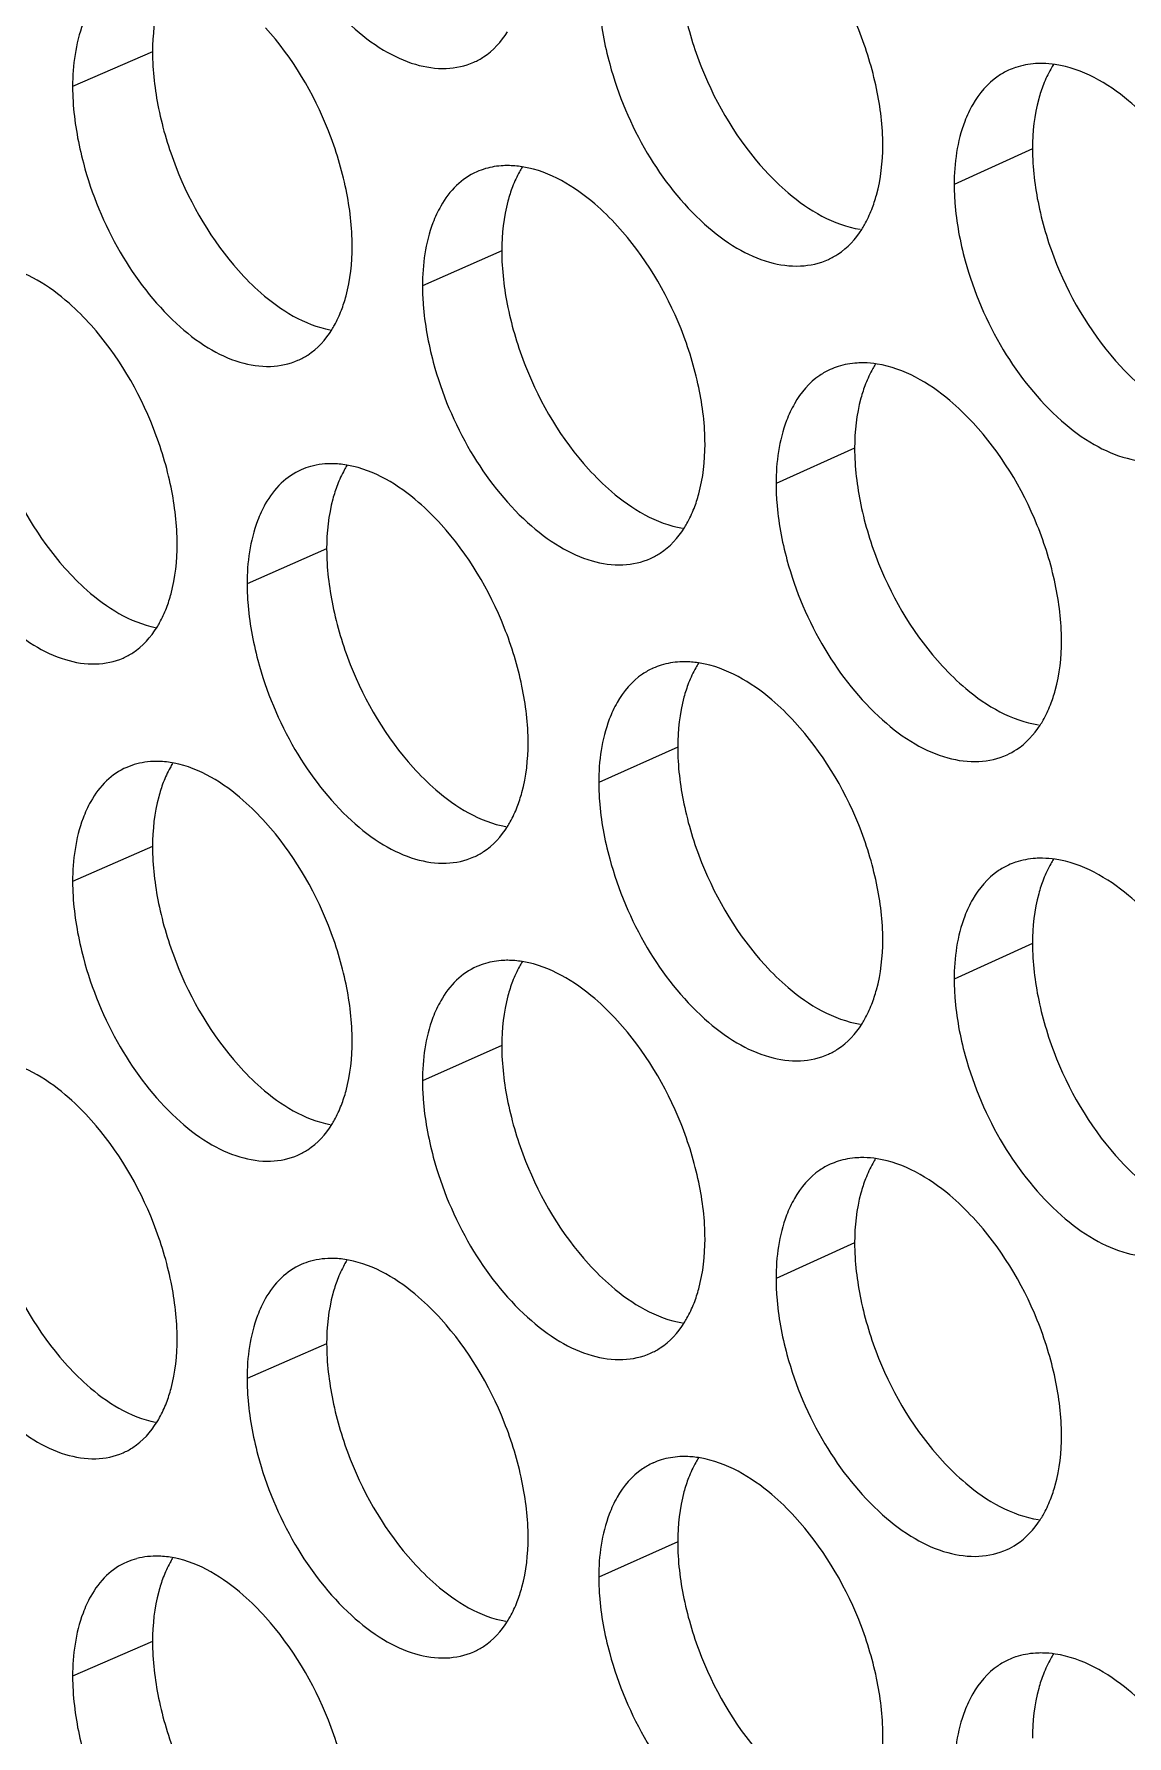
# Model space of a CAD drawing. Header units: millimetres. Extents: x 1177 to 4147, y 93 to 2194.
# Drawn here: x 2555.56 to 2566.4, y 740.61 to 757.48 of the extents above; entities that cross this region are included whole.
import ezdxf

# ---------------------------------------------------------------- set-up
doc = ezdxf.new("R2010")
doc.units = ezdxf.units.MM
doc.header["$LTSCALE"] = 0.1
doc.layers.get('0').update_dxf_attribs({"lineweight": 13})
doc.layers.add('标注', color=251, linetype='Continuous', lineweight=9)

# ---------------------------------------------------------------- blocks, each defined once
blk = doc.blocks.new('02')
for points, knots in [([(4627.348, 522.744), (4597.363, 531.299), (4553.55, 545.69), (4497.641, 568.487), (4458.71, 586.649), (4422.281, 606.068), (4388.51, 626.659), (4357.551, 648.334), (4338.416, 663.815), (4329.392, 671.722)], [0, 0, 0, 0, 0.278685, 0.411475, 0.539478, 0.662459, 0.780251, 0.892768, 1, 1, 1, 1]), ([(4626.906, 521.428), (4597.052, 529.945), (4553.424, 544.261), (4497.732, 566.923), (4458.929, 584.973), (4422.597, 604.269), (4388.892, 624.729), (4357.964, 646.263), (4338.829, 661.641), (4329.798, 669.496)], [0, 0, 0, 0, 0.278468, 0.411196, 0.539177, 0.662176, 0.780023, 0.892638, 1, 1, 1, 1]), ([(4628.518, 518.372), (4598.337, 526.935), (4554.235, 541.353), (4497.955, 564.22), (4458.766, 582.448), (4422.099, 601.945), (4388.114, 622.628), (4356.965, 644.402), (4337.717, 659.96), (4328.641, 667.907)], [0, 0, 0, 0, 0.278732, 0.411552, 0.539576, 0.662563, 0.780343, 0.892822, 1, 1, 1, 1]), ([(4328.202, 667.332), (4337.3, 659.316), (4356.601, 643.626), (4387.852, 621.677), (4421.956, 600.844), (4458.755, 581.215), (4498.091, 562.874), (4554.59, 539.876), (4598.873, 525.389), (4629.18, 516.79)], [0, 0, 0, 0, 0.107262, 0.219794, 0.337581, 0.460553, 0.588547, 0.721328, 1, 1, 1, 1])]:
    blk.add_open_spline(points, degree=3, knots=knots)
at = {"layer": '标注'}
for p, q in [((4421.609, 673.127), (4420.477, 672.635)), ((4434.072, 671.755), (4432.963, 671.25)), ((4426.555, 670.311), (4425.432, 669.813)), ((4431.553, 667.518), (4430.44, 667.015)), ((4424.075, 666.091), (4422.948, 665.596)), ((4429.047, 663.286), (4427.929, 662.786)), ((4421.609, 661.877), (4420.477, 661.385)), ((4421.609, 661.877), (4420.477, 661.385)), ((4434.072, 660.505), (4432.963, 660)), ((4426.555, 659.061), (4425.432, 658.563)), ((4426.555, 659.061), (4425.432, 658.563)), ((4431.553, 656.268), (4430.44, 655.765)), ((4431.553, 656.268), (4430.44, 655.765)), ((4424.075, 654.841), (4422.948, 654.346)), ((4429.047, 652.036), (4427.929, 651.536)), ((4421.609, 650.627), (4420.477, 650.135))]:
    blk.add_line(p, q, dxfattribs=at)
for centre, radius, start, end in [((4434.159, 671.933), 1.026, 108.4653, 114.5554), ((4426.606, 670.513), 1.001, 106.2734, 113.935), ((4431.628, 667.704), 1.017, 107.7472, 114.3481), ((4424.114, 666.302), 0.993, 105.5171, 113.729), ((4429.11, 663.481), 1.009, 107.0166, 114.1413), ((4421.636, 662.096), 0.984, 104.7476, 113.5233), ((4421.636, 662.096), 0.984, 104.7476, 113.5233), ((4434.159, 660.683), 1.026, 108.4653, 114.5554), ((4426.606, 659.263), 1.001, 106.2734, 113.935), ((4426.606, 659.263), 1.001, 106.2734, 113.935), ((4431.628, 656.454), 1.017, 107.7472, 114.3481), ((4431.628, 656.454), 1.017, 107.7472, 114.3481), ((4424.114, 655.052), 0.993, 105.5171, 113.729), ((4429.11, 652.231), 1.009, 107.0166, 114.1413), ((4421.636, 650.846), 0.984, 104.7476, 113.5233), ((4434.159, 649.433), 1.026, 108.4653, 114.5554)]:
    blk.add_arc(centre, radius, start, end, dxfattribs=at)
for points, knots in [([(4423.101, 675.765), (4423.219, 675.325), (4423.562, 674.498), (4424.227, 673.634), (4424.849, 673.148), (4425.308, 672.935), (4425.756, 672.867), (4426.038, 672.926), (4426.16, 672.981)], [0, 0, 0, 0, 0.299735, 0.582272, 0.706518, 0.81572, 0.911912, 1, 1, 1, 1]), ([(4431.952, 671.805), (4431.952, 672.074), (4431.883, 672.633), (4431.551, 673.714), (4431.092, 674.47), (4430.706, 674.89)], [0, 0, 0, 0, 0.238495, 0.494451, 1, 1, 1, 1]), ([(4429.047, 674.536), (4429.047, 674.267), (4429.116, 673.708), (4429.444, 672.627), (4429.9, 671.869), (4430.284, 671.449)], [0, 0, 0, 0, 0.238709, 0.494811, 1, 1, 1, 1]), ([(4421.761, 674.034), (4421.736, 673.968), (4421.642, 673.674), (4421.609, 673.363), (4421.609, 673.127)], [0, 0, 0, 0, 0.230754, 1, 1, 1, 1]), ([(4427.929, 674.036), (4427.929, 673.949), (4427.944, 673.585), (4428.011, 673.224), (4428.084, 672.956)], [0, 0, 0, 0, 0.238197, 1, 1, 1, 1]), ([(4420.734, 673.765), (4420.691, 673.689), (4420.53, 673.334), (4420.477, 672.936), (4420.477, 672.635)], [0, 0, 0, 0, 0.224496, 1, 1, 1, 1]), ([(4424.437, 670.376), (4424.437, 670.645), (4424.369, 671.204), (4424.042, 672.286), (4423.591, 673.045), (4423.21, 673.469)], [0, 0, 0, 0, 0.238705, 0.494901, 1, 1, 1, 1]), ([(4426.16, 672.981), (4426.208, 673.002), (4426.399, 673.105), (4426.55, 673.273), (4426.637, 673.412)], [0, 0, 0, 0, 0.241404, 1, 1, 1, 1]), ([(4421.609, 673.127), (4421.609, 672.857), (4421.676, 672.298), (4422, 671.216), (4422.447, 670.455), (4422.827, 670.031)], [0, 0, 0, 0, 0.238919, 0.49526, 1, 1, 1, 1]), ([(4428.084, 672.956), (4428.203, 672.516), (4428.552, 671.687), (4429.226, 670.826), (4429.855, 670.344), (4430.321, 670.134), (4430.774, 670.07), (4431.058, 670.133), (4431.182, 670.189)], [0, 0, 0, 0, 0.298788, 0.580857, 0.705138, 0.814605, 0.911286, 1, 1, 1, 1]), ([(4434.215, 672.962), (4434.182, 672.963), (4434.053, 672.96), (4433.925, 672.936), (4433.835, 672.906)], [0, 0, 0, 0, 0.257054, 1, 1, 1, 1]), ([(4434.372, 672.95), (4434.358, 672.929), (4434.303, 672.837), (4434.257, 672.74), (4434.228, 672.664)], [0, 0, 0, 0, 0.242189, 1, 1, 1, 1]), ([(4435.769, 672.117), (4435.664, 672.229), (4435.277, 672.602), (4434.778, 672.891), (4434.396, 672.947)], [0, 0, 0, 0, 0.284973, 1, 1, 1, 1]), ([(4420.477, 672.635), (4420.477, 672.548), (4420.492, 672.183), (4420.558, 671.822), (4420.629, 671.554)], [0, 0, 0, 0, 0.238111, 1, 1, 1, 1]), ([(4433.733, 672.866), (4433.681, 672.842), (4433.475, 672.726), (4433.315, 672.537), (4433.226, 672.382)], [0, 0, 0, 0, 0.240785, 1, 1, 1, 1]), ([(4434.228, 672.664), (4434.202, 672.598), (4434.106, 672.304), (4434.072, 671.992), (4434.072, 671.755)], [0, 0, 0, 0, 0.231495, 1, 1, 1, 1]), ([(4433.226, 672.382), (4433.182, 672.306), (4433.018, 671.95), (4432.963, 671.552), (4432.963, 671.25)], [0, 0, 0, 0, 0.225686, 1, 1, 1, 1]), ([(4431.796, 670.897), (4431.822, 670.964), (4431.918, 671.257), (4431.952, 671.568), (4431.952, 671.805)], [0, 0, 0, 0, 0.231431, 1, 1, 1, 1]), ([(4434.072, 671.755), (4434.072, 671.486), (4434.141, 670.927), (4434.473, 669.847), (4434.934, 669.092), (4435.322, 668.674)], [0, 0, 0, 0, 0.23857, 0.494512, 1, 1, 1, 1]), ([(4420.629, 671.554), (4420.746, 671.114), (4421.087, 670.287), (4421.748, 669.422), (4422.365, 668.934), (4422.821, 668.719), (4423.267, 668.649), (4423.547, 668.707), (4423.669, 668.761)], [0, 0, 0, 0, 0.300212, 0.582985, 0.707214, 0.816283, 0.912228, 1, 1, 1, 1]), ([(4426.2, 671.428), (4426.095, 671.382), (4425.895, 671.245), (4425.752, 671.051), (4425.692, 670.944)], [0, 0, 0, 0, 0.481736, 1, 1, 1, 1]), ([(4426.665, 671.517), (4426.635, 671.518), (4426.521, 671.516), (4426.407, 671.498), (4426.325, 671.474)], [0, 0, 0, 0, 0.256633, 1, 1, 1, 1]), ([(4426.845, 671.496), (4426.832, 671.474), (4426.78, 671.385), (4426.737, 671.291), (4426.708, 671.218)], [0, 0, 0, 0, 0.242119, 1, 1, 1, 1]), ([(4428.194, 670.661), (4428.093, 670.772), (4427.72, 671.14), (4427.239, 671.431), (4426.868, 671.497)], [0, 0, 0, 0, 0.285096, 1, 1, 1, 1]), ([(4430.284, 671.449), (4430.387, 671.337), (4430.765, 670.966), (4431.254, 670.675), (4431.631, 670.615)], [0, 0, 0, 0, 0.285206, 1, 1, 1, 1]), ([(4426.708, 671.218), (4426.683, 671.152), (4426.588, 670.859), (4426.555, 670.547), (4426.555, 670.311)], [0, 0, 0, 0, 0.23105, 1, 1, 1, 1]), ([(4432.963, 671.25), (4432.963, 671.163), (4432.978, 670.799), (4433.046, 670.438), (4433.119, 670.171)], [0, 0, 0, 0, 0.238256, 1, 1, 1, 1]), ([(4425.692, 670.944), (4425.648, 670.868), (4425.485, 670.513), (4425.432, 670.115), (4425.432, 669.813)], [0, 0, 0, 0, 0.224968, 1, 1, 1, 1]), ([(4431.654, 670.614), (4431.667, 670.635), (4431.722, 670.726), (4431.767, 670.823), (4431.796, 670.897)], [0, 0, 0, 0, 0.242178, 1, 1, 1, 1]), ([(4429.434, 667.573), (4429.434, 667.842), (4429.365, 668.401), (4429.035, 669.482), (4428.579, 670.239), (4428.194, 670.661)], [0, 0, 0, 0, 0.238564, 0.494601, 1, 1, 1, 1]), ([(4431.182, 670.189), (4431.229, 670.21), (4431.417, 670.313), (4431.567, 670.477), (4431.654, 670.614)], [0, 0, 0, 0, 0.241969, 1, 1, 1, 1]), ([(4424.284, 669.469), (4424.309, 669.535), (4424.404, 669.828), (4424.437, 670.139), (4424.437, 670.376)], [0, 0, 0, 0, 0.230986, 1, 1, 1, 1]), ([(4426.555, 670.311), (4426.555, 670.041), (4426.623, 669.482), (4426.95, 668.4), (4427.402, 667.642), (4427.785, 667.22)], [0, 0, 0, 0, 0.238779, 0.49496, 1, 1, 1, 1]), ([(4420.738, 669.257), (4420.64, 669.367), (4420.28, 669.73), (4419.819, 670.023), (4419.459, 670.097)], [0, 0, 0, 0, 0.285164, 1, 1, 1, 1]), ([(4422.827, 670.031), (4422.926, 669.92), (4423.29, 669.553), (4423.761, 669.261), (4424.126, 669.192)], [0, 0, 0, 0, 0.285312, 1, 1, 1, 1]), ([(4433.119, 670.171), (4433.24, 669.73), (4433.594, 668.9), (4434.278, 668.041), (4434.915, 667.563), (4435.386, 667.357), (4435.845, 667.297), (4436.132, 667.364), (4436.256, 667.421)], [0, 0, 0, 0, 0.29785, 0.579458, 0.703775, 0.813505, 0.91067, 1, 1, 1, 1]), ([(4425.432, 669.813), (4425.432, 669.726), (4425.447, 669.362), (4425.514, 669.001), (4425.586, 668.733)], [0, 0, 0, 0, 0.238168, 1, 1, 1, 1]), ([(4424.148, 669.194), (4424.161, 669.215), (4424.213, 669.304), (4424.256, 669.397), (4424.284, 669.469)], [0, 0, 0, 0, 0.242119, 1, 1, 1, 1]), ([(4421.958, 666.161), (4421.958, 666.43), (4421.89, 666.989), (4421.566, 668.072), (4421.118, 668.832), (4420.738, 669.257)], [0, 0, 0, 0, 0.238776, 0.495052, 1, 1, 1, 1]), ([(4423.669, 668.761), (4423.717, 668.782), (4423.909, 668.885), (4424.061, 669.054), (4424.148, 669.194)], [0, 0, 0, 0, 0.241108, 1, 1, 1, 1]), ([(4419.156, 668.919), (4419.156, 668.649), (4419.223, 668.09), (4419.545, 667.007), (4419.99, 666.245), (4420.367, 665.82)], [0, 0, 0, 0, 0.23899, 0.49541, 1, 1, 1, 1]), ([(4425.586, 668.733), (4425.704, 668.293), (4426.05, 667.465), (4426.72, 666.602), (4427.345, 666.118), (4427.808, 665.906), (4428.258, 665.84), (4428.542, 665.902), (4428.664, 665.957)], [0, 0, 0, 0, 0.299261, 0.581563, 0.705826, 0.815161, 0.911598, 1, 1, 1, 1]), ([(4431.209, 668.631), (4431.157, 668.607), (4430.95, 668.492), (4430.791, 668.302), (4430.702, 668.147)], [0, 0, 0, 0, 0.240568, 1, 1, 1, 1]), ([(4431.685, 668.725), (4431.653, 668.725), (4431.53, 668.723), (4431.406, 668.701), (4431.318, 668.673)], [0, 0, 0, 0, 0.25692, 1, 1, 1, 1]), ([(4431.85, 668.71), (4431.836, 668.688), (4431.782, 668.597), (4431.737, 668.501), (4431.708, 668.426)], [0, 0, 0, 0, 0.242162, 1, 1, 1, 1]), ([(4433.231, 667.875), (4433.127, 667.987), (4432.745, 668.359), (4432.252, 668.648), (4431.873, 668.708)], [0, 0, 0, 0, 0.28502, 1, 1, 1, 1]), ([(4435.322, 668.674), (4435.427, 668.561), (4435.814, 668.187), (4436.316, 667.898), (4436.699, 667.844)], [0, 0, 0, 0, 0.285106, 1, 1, 1, 1]), ([(4431.708, 668.426), (4431.682, 668.36), (4431.587, 668.066), (4431.553, 667.755), (4431.553, 667.518)], [0, 0, 0, 0, 0.231346, 1, 1, 1, 1]), ([(4430.702, 668.147), (4430.658, 668.071), (4430.494, 667.715), (4430.44, 667.317), (4430.44, 667.015)], [0, 0, 0, 0, 0.225445, 1, 1, 1, 1]), ([(4434.484, 664.794), (4434.484, 665.063), (4434.414, 665.621), (4434.08, 666.702), (4433.619, 667.457), (4433.231, 667.875)], [0, 0, 0, 0, 0.238425, 0.494301, 1, 1, 1, 1]), ([(4418.171, 667.348), (4418.287, 666.908), (4418.626, 666.082), (4419.282, 665.216), (4419.895, 664.726), (4420.348, 664.509), (4420.791, 664.437), (4421.07, 664.493), (4421.191, 664.546)], [0, 0, 0, 0, 0.30069, 0.583702, 0.707914, 0.81685, 0.912547, 1, 1, 1, 1]), ([(4429.279, 666.665), (4429.305, 666.732), (4429.4, 667.025), (4429.434, 667.336), (4429.434, 667.573)], [0, 0, 0, 0, 0.231283, 1, 1, 1, 1]), ([(4431.553, 667.518), (4431.553, 667.249), (4431.622, 666.69), (4431.952, 665.609), (4432.41, 664.852), (4432.797, 664.433)], [0, 0, 0, 0, 0.238639, 0.494661, 1, 1, 1, 1]), ([(4423.715, 667.211), (4423.61, 667.165), (4423.41, 667.028), (4423.267, 666.834), (4423.206, 666.727)], [0, 0, 0, 0, 0.481324, 1, 1, 1, 1]), ([(4424.363, 667.272), (4424.35, 667.251), (4424.298, 667.163), (4424.256, 667.07), (4424.228, 666.998)], [0, 0, 0, 0, 0.242103, 1, 1, 1, 1]), ([(4425.696, 666.437), (4425.596, 666.547), (4425.227, 666.914), (4424.752, 667.206), (4424.385, 667.274)], [0, 0, 0, 0, 0.285125, 1, 1, 1, 1]), ([(4427.785, 667.22), (4427.887, 667.109), (4428.26, 666.739), (4428.743, 666.448), (4429.116, 666.385)], [0, 0, 0, 0, 0.285248, 1, 1, 1, 1]), ([(4424.228, 666.998), (4424.203, 666.932), (4424.108, 666.639), (4424.075, 666.328), (4424.075, 666.091)], [0, 0, 0, 0, 0.230902, 1, 1, 1, 1]), ([(4430.44, 667.015), (4430.44, 666.928), (4430.455, 666.564), (4430.522, 666.203), (4430.595, 665.936)], [0, 0, 0, 0, 0.238227, 1, 1, 1, 1]), ([(4423.206, 666.727), (4423.163, 666.651), (4423.001, 666.295), (4422.948, 665.898), (4422.948, 665.596)], [0, 0, 0, 0, 0.224731, 1, 1, 1, 1]), ([(4429.139, 666.385), (4429.152, 666.406), (4429.206, 666.496), (4429.25, 666.591), (4429.279, 666.665)], [0, 0, 0, 0, 0.242155, 1, 1, 1, 1]), ([(4426.929, 663.346), (4426.929, 663.616), (4426.86, 664.175), (4426.532, 665.256), (4426.079, 666.014), (4425.696, 666.437)], [0, 0, 0, 0, 0.238635, 0.494751, 1, 1, 1, 1]), ([(4428.664, 665.957), (4428.712, 665.978), (4428.901, 666.081), (4429.052, 666.247), (4429.139, 666.385)], [0, 0, 0, 0, 0.24169, 1, 1, 1, 1]), ([(4421.806, 665.254), (4421.831, 665.321), (4421.925, 665.614), (4421.958, 665.924), (4421.958, 666.161)], [0, 0, 0, 0, 0.230838, 1, 1, 1, 1]), ([(4424.075, 666.091), (4424.075, 665.821), (4424.143, 665.262), (4424.468, 664.18), (4424.918, 663.421), (4425.3, 662.998)], [0, 0, 0, 0, 0.238849, 0.49511, 1, 1, 1, 1]), ([(4430.595, 665.936), (4430.715, 665.495), (4431.066, 664.666), (4431.746, 663.806), (4432.379, 663.325), (4432.847, 663.117), (4433.303, 663.056), (4433.588, 663.12), (4433.712, 663.177)], [0, 0, 0, 0, 0.298318, 0.580156, 0.704454, 0.814053, 0.910977, 1, 1, 1, 1]), ([(4420.367, 665.82), (4420.465, 665.71), (4420.825, 665.344), (4421.289, 665.051), (4421.651, 664.98)], [0, 0, 0, 0, 0.285334, 1, 1, 1, 1]), ([(4422.948, 665.596), (4422.948, 665.509), (4422.963, 665.145), (4423.029, 664.784), (4423.101, 664.515)], [0, 0, 0, 0, 0.23814, 1, 1, 1, 1]), ([(4421.673, 664.983), (4421.686, 665.004), (4421.736, 665.091), (4421.778, 665.183), (4421.806, 665.254)], [0, 0, 0, 0, 0.242107, 1, 1, 1, 1]), ([(4421.191, 664.546), (4421.24, 664.567), (4421.433, 664.671), (4421.586, 664.842), (4421.673, 664.983)], [0, 0, 0, 0, 0.240804, 1, 1, 1, 1]), ([(4434.327, 663.885), (4434.353, 663.952), (4434.449, 664.245), (4434.484, 664.557), (4434.484, 664.794)], [0, 0, 0, 0, 0.23158, 1, 1, 1, 1]), ([(4423.101, 664.515), (4423.219, 664.075), (4423.562, 663.248), (4424.227, 662.384), (4424.849, 661.898), (4425.308, 661.685), (4425.756, 661.617), (4426.038, 661.676), (4426.16, 661.731)], [0, 0, 0, 0, 0.299735, 0.582272, 0.706518, 0.81572, 0.911912, 1, 1, 1, 1]), ([(4429.168, 664.493), (4429.138, 664.494), (4429.019, 664.492), (4428.9, 664.472), (4428.815, 664.446)], [0, 0, 0, 0, 0.25678, 1, 1, 1, 1]), ([(4429.341, 664.475), (4429.328, 664.453), (4429.274, 664.363), (4429.23, 664.268), (4429.202, 664.194)], [0, 0, 0, 0, 0.242139, 1, 1, 1, 1]), ([(4430.706, 663.64), (4430.604, 663.752), (4430.226, 664.121), (4429.739, 664.412), (4429.364, 664.474)], [0, 0, 0, 0, 0.285061, 1, 1, 1, 1]), ([(4428.698, 664.402), (4428.646, 664.378), (4428.438, 664.263), (4428.279, 664.073), (4428.19, 663.918)], [0, 0, 0, 0, 0.240345, 1, 1, 1, 1]), ([(4432.797, 664.433), (4432.9, 664.321), (4433.283, 663.948), (4433.779, 663.658), (4434.158, 663.601)], [0, 0, 0, 0, 0.285159, 1, 1, 1, 1]), ([(4429.202, 664.194), (4429.176, 664.128), (4429.081, 663.835), (4429.047, 663.523), (4429.047, 663.286)], [0, 0, 0, 0, 0.231198, 1, 1, 1, 1]), ([(4428.19, 663.918), (4428.147, 663.841), (4427.983, 663.486), (4427.929, 663.088), (4427.929, 662.786)], [0, 0, 0, 0, 0.225206, 1, 1, 1, 1]), ([(4434.182, 663.598), (4434.196, 663.62), (4434.251, 663.712), (4434.297, 663.81), (4434.327, 663.885)], [0, 0, 0, 0, 0.242205, 1, 1, 1, 1]), ([(4431.952, 660.555), (4431.952, 660.824), (4431.883, 661.383), (4431.551, 662.464), (4431.092, 663.22), (4430.706, 663.64)], [0, 0, 0, 0, 0.238495, 0.494451, 1, 1, 1, 1]), ([(4433.712, 663.177), (4433.759, 663.198), (4433.945, 663.301), (4434.095, 663.463), (4434.182, 663.598)], [0, 0, 0, 0, 0.242239, 1, 1, 1, 1]), ([(4426.775, 662.439), (4426.8, 662.506), (4426.895, 662.799), (4426.929, 663.11), (4426.929, 663.346)], [0, 0, 0, 0, 0.231134, 1, 1, 1, 1]), ([(4429.047, 663.286), (4429.047, 663.017), (4429.116, 662.458), (4429.444, 661.377), (4429.9, 660.619), (4430.284, 660.199)], [0, 0, 0, 0, 0.238709, 0.494811, 1, 1, 1, 1]), ([(4421.243, 662.999), (4421.138, 662.953), (4420.937, 662.817), (4420.795, 662.622), (4420.734, 662.515)], [0, 0, 0, 0, 0.480902, 1, 1, 1, 1]), ([(4421.243, 662.999), (4421.138, 662.953), (4420.937, 662.817), (4420.795, 662.622), (4420.734, 662.515)], [0, 0, 0, 0, 0.480902, 1, 1, 1, 1]), ([(4421.893, 663.055), (4421.881, 663.034), (4421.83, 662.947), (4421.788, 662.855), (4421.761, 662.784)], [0, 0, 0, 0, 0.242091, 1, 1, 1, 1]), ([(4421.893, 663.055), (4421.881, 663.034), (4421.83, 662.947), (4421.788, 662.855), (4421.761, 662.784)], [0, 0, 0, 0, 0.242091, 1, 1, 1, 1]), ([(4423.21, 662.219), (4423.111, 662.329), (4422.747, 662.694), (4422.279, 662.987), (4421.915, 663.058)], [0, 0, 0, 0, 0.285148, 1, 1, 1, 1]), ([(4423.21, 662.219), (4423.111, 662.329), (4422.747, 662.694), (4422.279, 662.987), (4421.915, 663.058)], [0, 0, 0, 0, 0.285148, 1, 1, 1, 1]), ([(4425.3, 662.998), (4425.4, 662.887), (4425.769, 662.518), (4426.246, 662.226), (4426.614, 662.161)], [0, 0, 0, 0, 0.285283, 1, 1, 1, 1]), ([(4421.761, 662.784), (4421.736, 662.718), (4421.642, 662.424), (4421.609, 662.113), (4421.609, 661.877)], [0, 0, 0, 0, 0.230754, 1, 1, 1, 1]), ([(4421.761, 662.784), (4421.736, 662.718), (4421.642, 662.424), (4421.609, 662.113), (4421.609, 661.877)], [0, 0, 0, 0, 0.230754, 1, 1, 1, 1]), ([(4427.929, 662.786), (4427.929, 662.699), (4427.944, 662.335), (4428.011, 661.974), (4428.084, 661.706)], [0, 0, 0, 0, 0.238197, 1, 1, 1, 1]), ([(4420.734, 662.515), (4420.691, 662.439), (4420.53, 662.084), (4420.477, 661.686), (4420.477, 661.385)], [0, 0, 0, 0, 0.224496, 1, 1, 1, 1]), ([(4420.734, 662.515), (4420.691, 662.439), (4420.53, 662.084), (4420.477, 661.686), (4420.477, 661.385)], [0, 0, 0, 0, 0.224496, 1, 1, 1, 1]), ([(4426.637, 662.162), (4426.65, 662.183), (4426.703, 662.272), (4426.746, 662.366), (4426.775, 662.439)], [0, 0, 0, 0, 0.242135, 1, 1, 1, 1]), ([(4424.437, 659.126), (4424.437, 659.395), (4424.369, 659.954), (4424.042, 661.036), (4423.591, 661.795), (4423.21, 662.219)], [0, 0, 0, 0, 0.238705, 0.494901, 1, 1, 1, 1]), ([(4424.437, 659.126), (4424.437, 659.395), (4424.369, 659.954), (4424.042, 661.036), (4423.591, 661.795), (4423.21, 662.219)], [0, 0, 0, 0, 0.238705, 0.494901, 1, 1, 1, 1]), ([(4426.16, 661.731), (4426.208, 661.752), (4426.399, 661.855), (4426.55, 662.023), (4426.637, 662.162)], [0, 0, 0, 0, 0.241404, 1, 1, 1, 1]), ([(4421.609, 661.877), (4421.609, 661.607), (4421.676, 661.048), (4422, 659.966), (4422.447, 659.205), (4422.827, 658.781)], [0, 0, 0, 0, 0.238919, 0.49526, 1, 1, 1, 1]), ([(4421.609, 661.877), (4421.609, 661.607), (4421.676, 661.048), (4422, 659.966), (4422.447, 659.205), (4422.827, 658.781)], [0, 0, 0, 0, 0.238919, 0.49526, 1, 1, 1, 1]), ([(4428.084, 661.706), (4428.203, 661.266), (4428.552, 660.437), (4429.226, 659.576), (4429.855, 659.094), (4430.321, 658.884), (4430.774, 658.82), (4431.058, 658.883), (4431.182, 658.939)], [0, 0, 0, 0, 0.298788, 0.580857, 0.705138, 0.814605, 0.911286, 1, 1, 1, 1]), ([(4433.733, 661.616), (4433.681, 661.592), (4433.475, 661.476), (4433.315, 661.287), (4433.226, 661.132)], [0, 0, 0, 0, 0.240785, 1, 1, 1, 1]), ([(4434.215, 661.712), (4434.182, 661.713), (4434.053, 661.71), (4433.925, 661.686), (4433.835, 661.656)], [0, 0, 0, 0, 0.257054, 1, 1, 1, 1]), ([(4434.372, 661.7), (4434.358, 661.679), (4434.303, 661.587), (4434.257, 661.49), (4434.228, 661.414)], [0, 0, 0, 0, 0.242189, 1, 1, 1, 1]), ([(4435.769, 660.867), (4435.664, 660.979), (4435.277, 661.352), (4434.778, 661.641), (4434.396, 661.697)], [0, 0, 0, 0, 0.284973, 1, 1, 1, 1]), ([(4420.477, 661.385), (4420.477, 661.298), (4420.492, 660.933), (4420.558, 660.572), (4420.629, 660.304)], [0, 0, 0, 0, 0.238111, 1, 1, 1, 1]), ([(4420.477, 661.385), (4420.477, 661.298), (4420.492, 660.933), (4420.558, 660.572), (4420.629, 660.304)], [0, 0, 0, 0, 0.238111, 1, 1, 1, 1]), ([(4434.228, 661.414), (4434.202, 661.348), (4434.106, 661.054), (4434.072, 660.742), (4434.072, 660.505)], [0, 0, 0, 0, 0.231495, 1, 1, 1, 1]), ([(4433.226, 661.132), (4433.182, 661.056), (4433.018, 660.7), (4432.963, 660.302), (4432.963, 660)], [0, 0, 0, 0, 0.225686, 1, 1, 1, 1]), ([(4431.796, 659.647), (4431.822, 659.714), (4431.918, 660.007), (4431.952, 660.318), (4431.952, 660.555)], [0, 0, 0, 0, 0.231431, 1, 1, 1, 1]), ([(4434.072, 660.505), (4434.072, 660.236), (4434.141, 659.677), (4434.473, 658.597), (4434.934, 657.842), (4435.322, 657.424)], [0, 0, 0, 0, 0.23857, 0.494512, 1, 1, 1, 1]), ([(4420.629, 660.304), (4420.746, 659.864), (4421.087, 659.037), (4421.748, 658.172), (4422.365, 657.684), (4422.821, 657.469), (4423.267, 657.399), (4423.547, 657.457), (4423.669, 657.511)], [0, 0, 0, 0, 0.300212, 0.582985, 0.707214, 0.816283, 0.912228, 1, 1, 1, 1]), ([(4420.629, 660.304), (4420.746, 659.864), (4421.087, 659.037), (4421.748, 658.172), (4422.365, 657.684), (4422.821, 657.469), (4423.267, 657.399), (4423.547, 657.457), (4423.669, 657.511)], [0, 0, 0, 0, 0.300212, 0.582985, 0.707214, 0.816283, 0.912228, 1, 1, 1, 1]), ([(4426.2, 660.178), (4426.095, 660.132), (4425.895, 659.995), (4425.752, 659.801), (4425.692, 659.694)], [0, 0, 0, 0, 0.481736, 1, 1, 1, 1]), ([(4426.2, 660.178), (4426.095, 660.132), (4425.895, 659.995), (4425.752, 659.801), (4425.692, 659.694)], [0, 0, 0, 0, 0.481736, 1, 1, 1, 1]), ([(4426.665, 660.267), (4426.635, 660.268), (4426.521, 660.266), (4426.407, 660.248), (4426.325, 660.224)], [0, 0, 0, 0, 0.256633, 1, 1, 1, 1]), ([(4426.665, 660.267), (4426.635, 660.268), (4426.521, 660.266), (4426.407, 660.248), (4426.325, 660.224)], [0, 0, 0, 0, 0.256633, 1, 1, 1, 1]), ([(4426.845, 660.246), (4426.832, 660.224), (4426.78, 660.135), (4426.737, 660.041), (4426.708, 659.968)], [0, 0, 0, 0, 0.242119, 1, 1, 1, 1]), ([(4426.845, 660.246), (4426.832, 660.224), (4426.78, 660.135), (4426.737, 660.041), (4426.708, 659.968)], [0, 0, 0, 0, 0.242119, 1, 1, 1, 1]), ([(4428.194, 659.411), (4428.093, 659.522), (4427.72, 659.89), (4427.239, 660.181), (4426.868, 660.247)], [0, 0, 0, 0, 0.285096, 1, 1, 1, 1]), ([(4428.194, 659.411), (4428.093, 659.522), (4427.72, 659.89), (4427.239, 660.181), (4426.868, 660.247)], [0, 0, 0, 0, 0.285096, 1, 1, 1, 1]), ([(4430.284, 660.199), (4430.387, 660.087), (4430.765, 659.716), (4431.254, 659.425), (4431.631, 659.365)], [0, 0, 0, 0, 0.285206, 1, 1, 1, 1]), ([(4426.708, 659.968), (4426.683, 659.902), (4426.588, 659.609), (4426.555, 659.297), (4426.555, 659.061)], [0, 0, 0, 0, 0.23105, 1, 1, 1, 1]), ([(4426.708, 659.968), (4426.683, 659.902), (4426.588, 659.609), (4426.555, 659.297), (4426.555, 659.061)], [0, 0, 0, 0, 0.23105, 1, 1, 1, 1]), ([(4432.963, 660), (4432.963, 659.913), (4432.978, 659.549), (4433.046, 659.188), (4433.119, 658.921)], [0, 0, 0, 0, 0.238256, 1, 1, 1, 1]), ([(4425.692, 659.694), (4425.648, 659.618), (4425.485, 659.263), (4425.432, 658.865), (4425.432, 658.563)], [0, 0, 0, 0, 0.224968, 1, 1, 1, 1]), ([(4425.692, 659.694), (4425.648, 659.618), (4425.485, 659.263), (4425.432, 658.865), (4425.432, 658.563)], [0, 0, 0, 0, 0.224968, 1, 1, 1, 1]), ([(4431.654, 659.364), (4431.667, 659.385), (4431.722, 659.476), (4431.767, 659.573), (4431.796, 659.647)], [0, 0, 0, 0, 0.242178, 1, 1, 1, 1]), ([(4429.434, 656.323), (4429.434, 656.592), (4429.365, 657.151), (4429.035, 658.232), (4428.579, 658.989), (4428.194, 659.411)], [0, 0, 0, 0, 0.238564, 0.494601, 1, 1, 1, 1]), ([(4429.434, 656.323), (4429.434, 656.592), (4429.365, 657.151), (4429.035, 658.232), (4428.579, 658.989), (4428.194, 659.411)], [0, 0, 0, 0, 0.238564, 0.494601, 1, 1, 1, 1]), ([(4431.182, 658.939), (4431.229, 658.96), (4431.417, 659.063), (4431.567, 659.227), (4431.654, 659.364)], [0, 0, 0, 0, 0.241969, 1, 1, 1, 1]), ([(4424.284, 658.219), (4424.309, 658.285), (4424.404, 658.578), (4424.437, 658.889), (4424.437, 659.126)], [0, 0, 0, 0, 0.230986, 1, 1, 1, 1]), ([(4424.284, 658.219), (4424.309, 658.285), (4424.404, 658.578), (4424.437, 658.889), (4424.437, 659.126)], [0, 0, 0, 0, 0.230986, 1, 1, 1, 1]), ([(4426.555, 659.061), (4426.555, 658.791), (4426.623, 658.232), (4426.95, 657.15), (4427.402, 656.392), (4427.785, 655.97)], [0, 0, 0, 0, 0.238779, 0.49496, 1, 1, 1, 1]), ([(4426.555, 659.061), (4426.555, 658.791), (4426.623, 658.232), (4426.95, 657.15), (4427.402, 656.392), (4427.785, 655.97)], [0, 0, 0, 0, 0.238779, 0.49496, 1, 1, 1, 1]), ([(4433.119, 658.921), (4433.24, 658.48), (4433.594, 657.65), (4434.278, 656.791), (4434.915, 656.313), (4435.386, 656.107), (4435.845, 656.047), (4436.132, 656.114), (4436.256, 656.171)], [0, 0, 0, 0, 0.29785, 0.579458, 0.703775, 0.813505, 0.91067, 1, 1, 1, 1]), ([(4420.738, 658.007), (4420.64, 658.117), (4420.28, 658.48), (4419.819, 658.773), (4419.459, 658.847)], [0, 0, 0, 0, 0.285164, 1, 1, 1, 1]), ([(4422.827, 658.781), (4422.926, 658.67), (4423.29, 658.303), (4423.761, 658.011), (4424.126, 657.942)], [0, 0, 0, 0, 0.285312, 1, 1, 1, 1]), ([(4422.827, 658.781), (4422.926, 658.67), (4423.29, 658.303), (4423.761, 658.011), (4424.126, 657.942)], [0, 0, 0, 0, 0.285312, 1, 1, 1, 1]), ([(4425.432, 658.563), (4425.432, 658.476), (4425.447, 658.112), (4425.514, 657.751), (4425.586, 657.483)], [0, 0, 0, 0, 0.238168, 1, 1, 1, 1]), ([(4425.432, 658.563), (4425.432, 658.476), (4425.447, 658.112), (4425.514, 657.751), (4425.586, 657.483)], [0, 0, 0, 0, 0.238168, 1, 1, 1, 1]), ([(4424.148, 657.944), (4424.161, 657.965), (4424.213, 658.054), (4424.256, 658.147), (4424.284, 658.219)], [0, 0, 0, 0, 0.242119, 1, 1, 1, 1]), ([(4424.148, 657.944), (4424.161, 657.965), (4424.213, 658.054), (4424.256, 658.147), (4424.284, 658.219)], [0, 0, 0, 0, 0.242119, 1, 1, 1, 1]), ([(4421.958, 654.911), (4421.958, 655.18), (4421.89, 655.739), (4421.566, 656.822), (4421.118, 657.582), (4420.738, 658.007)], [0, 0, 0, 0, 0.238776, 0.495052, 1, 1, 1, 1]), ([(4423.669, 657.511), (4423.717, 657.532), (4423.909, 657.635), (4424.061, 657.804), (4424.148, 657.944)], [0, 0, 0, 0, 0.241108, 1, 1, 1, 1]), ([(4423.669, 657.511), (4423.717, 657.532), (4423.909, 657.635), (4424.061, 657.804), (4424.148, 657.944)], [0, 0, 0, 0, 0.241108, 1, 1, 1, 1]), ([(4419.156, 657.669), (4419.156, 657.399), (4419.223, 656.84), (4419.545, 655.757), (4419.99, 654.995), (4420.367, 654.57)], [0, 0, 0, 0, 0.23899, 0.49541, 1, 1, 1, 1]), ([(4425.586, 657.483), (4425.704, 657.043), (4426.05, 656.215), (4426.72, 655.352), (4427.345, 654.868), (4427.808, 654.656), (4428.258, 654.59), (4428.542, 654.652), (4428.664, 654.707)], [0, 0, 0, 0, 0.299261, 0.581563, 0.705826, 0.815161, 0.911598, 1, 1, 1, 1]), ([(4425.586, 657.483), (4425.704, 657.043), (4426.05, 656.215), (4426.72, 655.352), (4427.345, 654.868), (4427.808, 654.656), (4428.258, 654.59), (4428.542, 654.652), (4428.664, 654.707)], [0, 0, 0, 0, 0.299261, 0.581563, 0.705826, 0.815161, 0.911598, 1, 1, 1, 1]), ([(4431.685, 657.475), (4431.653, 657.475), (4431.53, 657.473), (4431.406, 657.451), (4431.318, 657.423)], [0, 0, 0, 0, 0.25692, 1, 1, 1, 1]), ([(4431.685, 657.475), (4431.653, 657.475), (4431.53, 657.473), (4431.406, 657.451), (4431.318, 657.423)], [0, 0, 0, 0, 0.25692, 1, 1, 1, 1]), ([(4431.85, 657.46), (4431.836, 657.438), (4431.782, 657.347), (4431.737, 657.251), (4431.708, 657.176)], [0, 0, 0, 0, 0.242162, 1, 1, 1, 1]), ([(4431.85, 657.46), (4431.836, 657.438), (4431.782, 657.347), (4431.737, 657.251), (4431.708, 657.176)], [0, 0, 0, 0, 0.242162, 1, 1, 1, 1]), ([(4433.231, 656.625), (4433.127, 656.737), (4432.745, 657.109), (4432.252, 657.398), (4431.873, 657.458)], [0, 0, 0, 0, 0.28502, 1, 1, 1, 1]), ([(4433.231, 656.625), (4433.127, 656.737), (4432.745, 657.109), (4432.252, 657.398), (4431.873, 657.458)], [0, 0, 0, 0, 0.28502, 1, 1, 1, 1]), ([(4431.209, 657.381), (4431.157, 657.357), (4430.95, 657.242), (4430.791, 657.052), (4430.702, 656.897)], [0, 0, 0, 0, 0.240568, 1, 1, 1, 1]), ([(4431.209, 657.381), (4431.157, 657.357), (4430.95, 657.242), (4430.791, 657.052), (4430.702, 656.897)], [0, 0, 0, 0, 0.240568, 1, 1, 1, 1]), ([(4435.322, 657.424), (4435.427, 657.311), (4435.814, 656.937), (4436.316, 656.648), (4436.699, 656.594)], [0, 0, 0, 0, 0.285106, 1, 1, 1, 1]), ([(4431.708, 657.176), (4431.682, 657.11), (4431.587, 656.816), (4431.553, 656.505), (4431.553, 656.268)], [0, 0, 0, 0, 0.231346, 1, 1, 1, 1]), ([(4431.708, 657.176), (4431.682, 657.11), (4431.587, 656.816), (4431.553, 656.505), (4431.553, 656.268)], [0, 0, 0, 0, 0.231346, 1, 1, 1, 1]), ([(4430.702, 656.897), (4430.658, 656.821), (4430.494, 656.465), (4430.44, 656.067), (4430.44, 655.765)], [0, 0, 0, 0, 0.225445, 1, 1, 1, 1]), ([(4430.702, 656.897), (4430.658, 656.821), (4430.494, 656.465), (4430.44, 656.067), (4430.44, 655.765)], [0, 0, 0, 0, 0.225445, 1, 1, 1, 1]), ([(4434.484, 653.544), (4434.484, 653.813), (4434.414, 654.371), (4434.08, 655.452), (4433.619, 656.207), (4433.231, 656.625)], [0, 0, 0, 0, 0.238425, 0.494301, 1, 1, 1, 1]), ([(4434.484, 653.544), (4434.484, 653.813), (4434.414, 654.371), (4434.08, 655.452), (4433.619, 656.207), (4433.231, 656.625)], [0, 0, 0, 0, 0.238425, 0.494301, 1, 1, 1, 1]), ([(4429.279, 655.415), (4429.305, 655.482), (4429.4, 655.775), (4429.434, 656.086), (4429.434, 656.323)], [0, 0, 0, 0, 0.231283, 1, 1, 1, 1]), ([(4429.279, 655.415), (4429.305, 655.482), (4429.4, 655.775), (4429.434, 656.086), (4429.434, 656.323)], [0, 0, 0, 0, 0.231283, 1, 1, 1, 1]), ([(4431.553, 656.268), (4431.553, 655.999), (4431.622, 655.44), (4431.952, 654.359), (4432.41, 653.602), (4432.797, 653.183)], [0, 0, 0, 0, 0.238639, 0.494661, 1, 1, 1, 1]), ([(4431.553, 656.268), (4431.553, 655.999), (4431.622, 655.44), (4431.952, 654.359), (4432.41, 653.602), (4432.797, 653.183)], [0, 0, 0, 0, 0.238639, 0.494661, 1, 1, 1, 1]), ([(4418.171, 656.098), (4418.287, 655.658), (4418.626, 654.832), (4419.282, 653.966), (4419.895, 653.476), (4420.348, 653.259), (4420.791, 653.187), (4421.07, 653.243), (4421.191, 653.296)], [0, 0, 0, 0, 0.30069, 0.583702, 0.707914, 0.81685, 0.912547, 1, 1, 1, 1]), ([(4424.363, 656.022), (4424.35, 656.001), (4424.298, 655.913), (4424.256, 655.82), (4424.228, 655.748)], [0, 0, 0, 0, 0.242103, 1, 1, 1, 1]), ([(4425.696, 655.187), (4425.596, 655.297), (4425.227, 655.664), (4424.752, 655.956), (4424.385, 656.024)], [0, 0, 0, 0, 0.285125, 1, 1, 1, 1]), ([(4423.715, 655.961), (4423.61, 655.915), (4423.41, 655.778), (4423.267, 655.584), (4423.206, 655.477)], [0, 0, 0, 0, 0.481324, 1, 1, 1, 1]), ([(4427.785, 655.97), (4427.887, 655.859), (4428.26, 655.489), (4428.743, 655.198), (4429.116, 655.135)], [0, 0, 0, 0, 0.285248, 1, 1, 1, 1]), ([(4427.785, 655.97), (4427.887, 655.859), (4428.26, 655.489), (4428.743, 655.198), (4429.116, 655.135)], [0, 0, 0, 0, 0.285248, 1, 1, 1, 1]), ([(4424.228, 655.748), (4424.203, 655.682), (4424.108, 655.389), (4424.075, 655.078), (4424.075, 654.841)], [0, 0, 0, 0, 0.230902, 1, 1, 1, 1]), ([(4430.44, 655.765), (4430.44, 655.678), (4430.455, 655.314), (4430.522, 654.953), (4430.595, 654.686)], [0, 0, 0, 0, 0.238227, 1, 1, 1, 1]), ([(4430.44, 655.765), (4430.44, 655.678), (4430.455, 655.314), (4430.522, 654.953), (4430.595, 654.686)], [0, 0, 0, 0, 0.238227, 1, 1, 1, 1]), ([(4423.206, 655.477), (4423.163, 655.401), (4423.001, 655.045), (4422.948, 654.648), (4422.948, 654.346)], [0, 0, 0, 0, 0.224731, 1, 1, 1, 1]), ([(4429.139, 655.135), (4429.152, 655.156), (4429.206, 655.246), (4429.25, 655.341), (4429.279, 655.415)], [0, 0, 0, 0, 0.242155, 1, 1, 1, 1]), ([(4429.139, 655.135), (4429.152, 655.156), (4429.206, 655.246), (4429.25, 655.341), (4429.279, 655.415)], [0, 0, 0, 0, 0.242155, 1, 1, 1, 1]), ([(4426.929, 652.096), (4426.929, 652.366), (4426.86, 652.925), (4426.532, 654.006), (4426.079, 654.764), (4425.696, 655.187)], [0, 0, 0, 0, 0.238635, 0.494751, 1, 1, 1, 1]), ([(4428.664, 654.707), (4428.712, 654.728), (4428.901, 654.831), (4429.052, 654.997), (4429.139, 655.135)], [0, 0, 0, 0, 0.24169, 1, 1, 1, 1]), ([(4428.664, 654.707), (4428.712, 654.728), (4428.901, 654.831), (4429.052, 654.997), (4429.139, 655.135)], [0, 0, 0, 0, 0.24169, 1, 1, 1, 1]), ([(4421.806, 654.004), (4421.831, 654.071), (4421.925, 654.364), (4421.958, 654.674), (4421.958, 654.911)], [0, 0, 0, 0, 0.230838, 1, 1, 1, 1]), ([(4424.075, 654.841), (4424.075, 654.571), (4424.143, 654.012), (4424.468, 652.93), (4424.918, 652.171), (4425.3, 651.748)], [0, 0, 0, 0, 0.238849, 0.49511, 1, 1, 1, 1]), ([(4420.367, 654.57), (4420.465, 654.46), (4420.825, 654.094), (4421.289, 653.801), (4421.651, 653.73)], [0, 0, 0, 0, 0.285334, 1, 1, 1, 1]), ([(4430.595, 654.686), (4430.715, 654.245), (4431.066, 653.416), (4431.746, 652.556), (4432.379, 652.075), (4432.847, 651.867), (4433.303, 651.806), (4433.588, 651.87), (4433.712, 651.927)], [0, 0, 0, 0, 0.298318, 0.580156, 0.704454, 0.814053, 0.910977, 1, 1, 1, 1]), ([(4430.595, 654.686), (4430.715, 654.245), (4431.066, 653.416), (4431.746, 652.556), (4432.379, 652.075), (4432.847, 651.867), (4433.303, 651.806), (4433.588, 651.87), (4433.712, 651.927)], [0, 0, 0, 0, 0.298318, 0.580156, 0.704454, 0.814053, 0.910977, 1, 1, 1, 1]), ([(4422.948, 654.346), (4422.948, 654.259), (4422.963, 653.895), (4423.029, 653.534), (4423.101, 653.265)], [0, 0, 0, 0, 0.23814, 1, 1, 1, 1]), ([(4421.673, 653.733), (4421.686, 653.754), (4421.736, 653.841), (4421.778, 653.933), (4421.806, 654.004)], [0, 0, 0, 0, 0.242107, 1, 1, 1, 1]), ([(4421.191, 653.296), (4421.24, 653.317), (4421.433, 653.421), (4421.586, 653.592), (4421.673, 653.733)], [0, 0, 0, 0, 0.240804, 1, 1, 1, 1]), ([(4434.327, 652.635), (4434.353, 652.702), (4434.449, 652.995), (4434.484, 653.307), (4434.484, 653.544)], [0, 0, 0, 0, 0.23158, 1, 1, 1, 1]), ([(4434.327, 652.635), (4434.353, 652.702), (4434.449, 652.995), (4434.484, 653.307), (4434.484, 653.544)], [0, 0, 0, 0, 0.23158, 1, 1, 1, 1]), ([(4423.101, 653.265), (4423.219, 652.825), (4423.562, 651.998), (4424.227, 651.134), (4424.849, 650.648), (4425.308, 650.435), (4425.756, 650.367), (4426.038, 650.426), (4426.16, 650.481)], [0, 0, 0, 0, 0.299735, 0.582272, 0.706518, 0.81572, 0.911912, 1, 1, 1, 1]), ([(4428.698, 653.152), (4428.646, 653.128), (4428.438, 653.013), (4428.279, 652.823), (4428.19, 652.668)], [0, 0, 0, 0, 0.240345, 1, 1, 1, 1]), ([(4429.168, 653.243), (4429.138, 653.244), (4429.019, 653.242), (4428.9, 653.222), (4428.815, 653.196)], [0, 0, 0, 0, 0.25678, 1, 1, 1, 1]), ([(4429.341, 653.225), (4429.328, 653.203), (4429.274, 653.113), (4429.23, 653.018), (4429.202, 652.944)], [0, 0, 0, 0, 0.242139, 1, 1, 1, 1]), ([(4430.706, 652.39), (4430.604, 652.502), (4430.226, 652.871), (4429.739, 653.162), (4429.364, 653.224)], [0, 0, 0, 0, 0.285061, 1, 1, 1, 1]), ([(4432.797, 653.183), (4432.9, 653.071), (4433.283, 652.698), (4433.779, 652.408), (4434.158, 652.351)], [0, 0, 0, 0, 0.285159, 1, 1, 1, 1]), ([(4432.797, 653.183), (4432.9, 653.071), (4433.283, 652.698), (4433.779, 652.408), (4434.158, 652.351)], [0, 0, 0, 0, 0.285159, 1, 1, 1, 1]), ([(4429.202, 652.944), (4429.176, 652.878), (4429.081, 652.585), (4429.047, 652.273), (4429.047, 652.036)], [0, 0, 0, 0, 0.231198, 1, 1, 1, 1]), ([(4428.19, 652.668), (4428.147, 652.591), (4427.983, 652.236), (4427.929, 651.838), (4427.929, 651.536)], [0, 0, 0, 0, 0.225206, 1, 1, 1, 1]), ([(4434.182, 652.348), (4434.196, 652.37), (4434.251, 652.462), (4434.297, 652.56), (4434.327, 652.635)], [0, 0, 0, 0, 0.242205, 1, 1, 1, 1]), ([(4434.182, 652.348), (4434.196, 652.37), (4434.251, 652.462), (4434.297, 652.56), (4434.327, 652.635)], [0, 0, 0, 0, 0.242205, 1, 1, 1, 1]), ([(4431.952, 649.305), (4431.952, 649.574), (4431.883, 650.133), (4431.551, 651.214), (4431.092, 651.97), (4430.706, 652.39)], [0, 0, 0, 0, 0.238495, 0.494451, 1, 1, 1, 1]), ([(4433.712, 651.927), (4433.759, 651.948), (4433.945, 652.051), (4434.095, 652.213), (4434.182, 652.348)], [0, 0, 0, 0, 0.242239, 1, 1, 1, 1]), ([(4433.712, 651.927), (4433.759, 651.948), (4433.945, 652.051), (4434.095, 652.213), (4434.182, 652.348)], [0, 0, 0, 0, 0.242239, 1, 1, 1, 1]), ([(4426.775, 651.189), (4426.8, 651.256), (4426.895, 651.549), (4426.929, 651.86), (4426.929, 652.096)], [0, 0, 0, 0, 0.231134, 1, 1, 1, 1]), ([(4429.047, 652.036), (4429.047, 651.767), (4429.116, 651.208), (4429.444, 650.127), (4429.9, 649.369), (4430.284, 648.949)], [0, 0, 0, 0, 0.238709, 0.494811, 1, 1, 1, 1]), ([(4421.243, 651.749), (4421.138, 651.703), (4420.937, 651.567), (4420.795, 651.372), (4420.734, 651.265)], [0, 0, 0, 0, 0.480902, 1, 1, 1, 1]), ([(4421.893, 651.805), (4421.881, 651.784), (4421.83, 651.697), (4421.788, 651.605), (4421.761, 651.534)], [0, 0, 0, 0, 0.242091, 1, 1, 1, 1]), ([(4423.21, 650.969), (4423.111, 651.079), (4422.747, 651.444), (4422.279, 651.737), (4421.915, 651.808)], [0, 0, 0, 0, 0.285148, 1, 1, 1, 1]), ([(4425.3, 651.748), (4425.4, 651.637), (4425.769, 651.268), (4426.246, 650.976), (4426.614, 650.911)], [0, 0, 0, 0, 0.285283, 1, 1, 1, 1]), ([(4421.761, 651.534), (4421.736, 651.468), (4421.642, 651.174), (4421.609, 650.863), (4421.609, 650.627)], [0, 0, 0, 0, 0.230754, 1, 1, 1, 1]), ([(4427.929, 651.536), (4427.929, 651.449), (4427.944, 651.085), (4428.011, 650.724), (4428.084, 650.456)], [0, 0, 0, 0, 0.238197, 1, 1, 1, 1]), ([(4420.734, 651.265), (4420.691, 651.189), (4420.53, 650.834), (4420.477, 650.436), (4420.477, 650.135)], [0, 0, 0, 0, 0.224496, 1, 1, 1, 1]), ([(4424.437, 647.876), (4424.437, 648.145), (4424.369, 648.704), (4424.042, 649.786), (4423.591, 650.545), (4423.21, 650.969)], [0, 0, 0, 0, 0.238705, 0.494901, 1, 1, 1, 1]), ([(4426.637, 650.912), (4426.65, 650.933), (4426.703, 651.022), (4426.746, 651.116), (4426.775, 651.189)], [0, 0, 0, 0, 0.242135, 1, 1, 1, 1]), ([(4426.16, 650.481), (4426.208, 650.502), (4426.399, 650.605), (4426.55, 650.773), (4426.637, 650.912)], [0, 0, 0, 0, 0.241404, 1, 1, 1, 1]), ([(4421.609, 650.627), (4421.609, 650.357), (4421.676, 649.798), (4422, 648.716), (4422.447, 647.955), (4422.827, 647.531)], [0, 0, 0, 0, 0.238919, 0.49526, 1, 1, 1, 1]), ([(4428.084, 650.456), (4428.203, 650.016), (4428.552, 649.187), (4429.226, 648.326), (4429.855, 647.844), (4430.321, 647.634), (4430.774, 647.57), (4431.058, 647.633), (4431.182, 647.689)], [0, 0, 0, 0, 0.298788, 0.580857, 0.705138, 0.814605, 0.911286, 1, 1, 1, 1]), ([(4433.733, 650.366), (4433.681, 650.342), (4433.475, 650.226), (4433.315, 650.037), (4433.226, 649.882)], [0, 0, 0, 0, 0.240785, 1, 1, 1, 1]), ([(4434.215, 650.462), (4434.182, 650.463), (4434.053, 650.46), (4433.925, 650.436), (4433.835, 650.406)], [0, 0, 0, 0, 0.257054, 1, 1, 1, 1]), ([(4434.372, 650.45), (4434.358, 650.429), (4434.303, 650.337), (4434.257, 650.24), (4434.228, 650.164)], [0, 0, 0, 0, 0.242189, 1, 1, 1, 1]), ([(4435.769, 649.617), (4435.664, 649.729), (4435.277, 650.102), (4434.778, 650.391), (4434.396, 650.447)], [0, 0, 0, 0, 0.284973, 1, 1, 1, 1]), ([(4420.477, 650.135), (4420.477, 650.048), (4420.492, 649.683), (4420.558, 649.322), (4420.629, 649.054)], [0, 0, 0, 0, 0.238111, 1, 1, 1, 1]), ([(4434.228, 650.164), (4434.202, 650.098), (4434.106, 649.804), (4434.072, 649.492), (4434.072, 649.255)], [0, 0, 0, 0, 0.231495, 1, 1, 1, 1]), ([(4433.226, 649.882), (4433.182, 649.806), (4433.018, 649.45), (4432.963, 649.052), (4432.963, 648.75)], [0, 0, 0, 0, 0.225686, 1, 1, 1, 1]), ([(4431.796, 648.397), (4431.822, 648.464), (4431.918, 648.757), (4431.952, 649.068), (4431.952, 649.305)], [0, 0, 0, 0, 0.231431, 1, 1, 1, 1])]:
    blk.add_open_spline(points, degree=3, knots=knots, dxfattribs=at)
for points in [[(4434.396, 672.947), (4434.336, 672.956), (4434.275, 672.962), (4434.215, 672.962)], [(4426.868, 671.497), (4426.801, 671.508), (4426.733, 671.515), (4426.665, 671.517)], [(4431.873, 668.708), (4431.811, 668.718), (4431.748, 668.724), (4431.685, 668.725)], [(4424.174, 667.297), (4424.065, 667.3), (4423.954, 667.288), (4423.849, 667.258)], [(4424.385, 667.274), (4424.315, 667.287), (4424.245, 667.295), (4424.174, 667.297)], [(4429.364, 664.474), (4429.299, 664.485), (4429.234, 664.492), (4429.168, 664.493)], [(4421.697, 663.083), (4421.592, 663.086), (4421.486, 663.075), (4421.385, 663.048)], [(4421.697, 663.083), (4421.592, 663.086), (4421.486, 663.075), (4421.385, 663.048)], [(4421.915, 663.058), (4421.843, 663.072), (4421.77, 663.081), (4421.697, 663.083)], [(4421.915, 663.058), (4421.843, 663.072), (4421.77, 663.081), (4421.697, 663.083)], [(4434.396, 661.697), (4434.336, 661.706), (4434.275, 661.712), (4434.215, 661.712)], [(4426.868, 660.247), (4426.801, 660.258), (4426.733, 660.265), (4426.665, 660.267)], [(4426.868, 660.247), (4426.801, 660.258), (4426.733, 660.265), (4426.665, 660.267)], [(4431.873, 657.458), (4431.811, 657.468), (4431.748, 657.474), (4431.685, 657.475)], [(4431.873, 657.458), (4431.811, 657.468), (4431.748, 657.474), (4431.685, 657.475)], [(4424.174, 656.047), (4424.065, 656.05), (4423.954, 656.038), (4423.849, 656.008)], [(4424.385, 656.024), (4424.315, 656.037), (4424.245, 656.045), (4424.174, 656.047)], [(4429.364, 653.224), (4429.299, 653.235), (4429.234, 653.242), (4429.168, 653.243)], [(4421.697, 651.833), (4421.592, 651.836), (4421.486, 651.825), (4421.385, 651.798)], [(4421.915, 651.808), (4421.843, 651.822), (4421.77, 651.831), (4421.697, 651.833)], [(4434.396, 650.447), (4434.336, 650.456), (4434.275, 650.462), (4434.215, 650.462)]]:
    blk.add_open_spline(points, degree=3, dxfattribs=at)

msp = doc.modelspace()

# ---------------------------------------------------------------- block references
at = {"xscale": 0.7, "yscale": 0.7, "zscale": 0.7}
msp.add_blockref('02', (-538.391, 286.112), dxfattribs=at)

doc.saveas('drawing.dxf')
